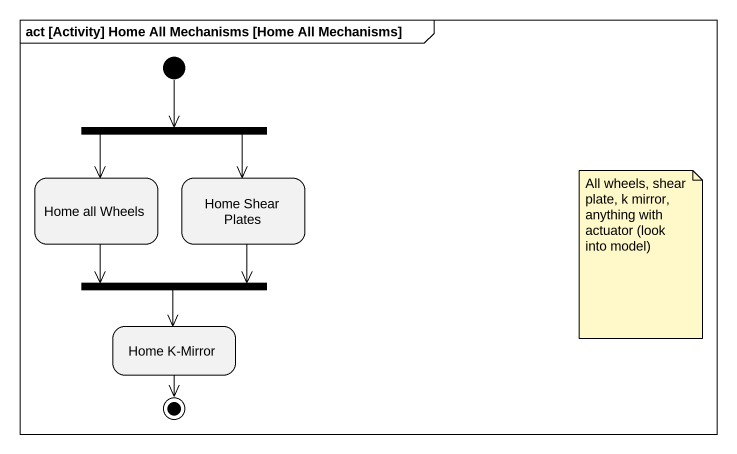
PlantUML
@startuml
mainframe act [Activity] Home All Mechanisms [Home All Mechanisms]
hide empty description
state fork1 <<fork>>
state "Home all Wheels" as Home_all_Wheels
state "Home Shear Plates" as Home_Shear_Plates
state fork2 <<join>>
state "Home K-Mirror" as Home_K_Mirror
[*] --> fork1
fork1 --> Home_all_Wheels
fork1 --> Home_Shear_Plates
Home_all_Wheels --> fork2
Home_Shear_Plates --> fork2
fork2 --> Home_K_Mirror
Home_K_Mirror --> [*]
note as N1
  All wheels, shear plate, k mirror, anything with actuator (look into model)
end note
@enduml
